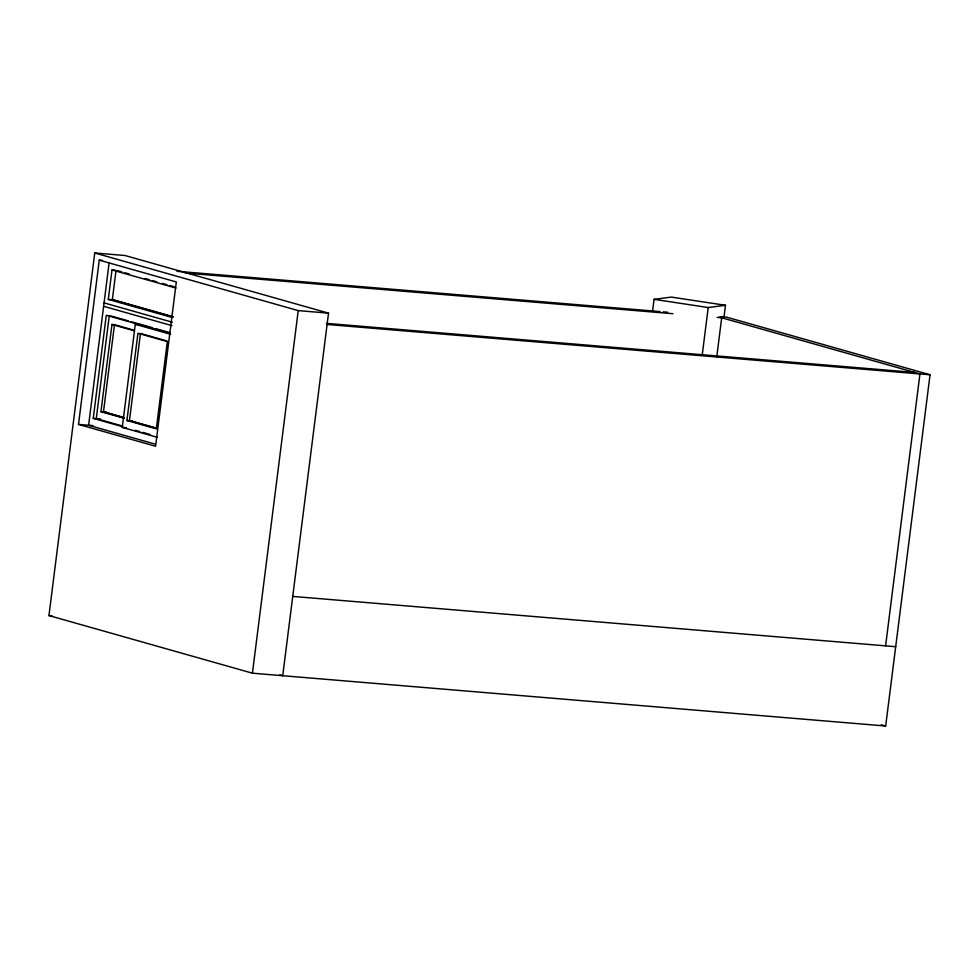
<?xml version="1.0" encoding="UTF-8"?>
<svg xmlns="http://www.w3.org/2000/svg" width="979" height="979" viewBox="0 0 979 979"><rect width="100%" height="100%" fill="white"/><g stroke="black" fill="none" stroke-linecap="round" stroke-linejoin="round"><path stroke-width="1.47" d="M720.801 316.658L726.577 317.147L930.05 374.773L885.677 726.014L252.423 673.185L48.95 615.558L94.755 252.986L125.055 255.519L328.528 313.145L282.723 675.718L279.798 674.886M99.258 260.133L176.318 281.952L155.563 446.24L78.504 424.421L99.258 260.133L102.281 260.377M109.158 262.482L88.6 425.265L155.477 444.209M122.314 426.599L93.25 418.363L106.283 315.262L170.224 333.374M172.231 317.502L108.29 299.39L112.01 269.935L114.886 270.18M109.305 315.507L96.285 418.62L122.705 426.098M116.048 270.277L112.328 299.733L173.356 317.025M124.455 418.388L100.935 411.718L111.961 324.477L114.788 324.71M157.497 437.368L122.265 427.395L135.286 324.282L142.359 324.869M126.915 420.493L137.941 333.252L167.336 341.573L156.322 428.814L126.915 420.493L132.581 420.97M252.423 673.185L298.228 310.612L94.755 252.986M652.54 311.444L654.07 299.329L671.325 297.09L725.488 305.289L723.946 317.404M702.286 354.496L708.221 307.541L725.488 305.289M716.738 357.054L721.694 317.771L717.117 317.392M885.591 645.859L919.954 373.929L719.088 317.037M176.966 271.293L660.091 311.591M663.138 311.848L667.702 312.228M185.227 273.031L672.928 313.708M298.228 310.612L328.528 313.145M108.29 299.39L114.053 299.88M326.448 323.376L914.729 372.448M327.096 324.465L930.05 374.773M100.935 411.718L106.589 412.196M93.25 418.363L100.531 418.975M122.265 427.395L126.511 427.75M78.504 424.421L92.932 425.62M292.745 596.407L895.699 646.703M48.95 615.558L51.985 615.815M654.07 299.329L708.221 307.541M117.504 270.681L121.861 271.917M124.761 272.737L129.13 273.973M145.112 278.501L149.469 279.737M152.381 280.569L156.738 281.793M162.551 283.445L166.907 284.681M169.82 285.501L174.176 286.737M112.01 269.935L175.951 288.046M114.788 300.235L172.916 316.694M104.055 302.89L172.39 322.238M103.627 306.292L171.961 325.652M110.774 315.923L128.396 320.916M131.333 321.748L152.638 327.781M155.575 328.614L170.26 332.774M135.286 324.282L170.53 334.267M133.597 330.094L114.482 324.685L103.468 411.939L124.039 417.764M111.961 324.477L134.013 330.718M166.919 340.949L140.462 333.46L129.448 420.701L157.374 428.618M104.472 412.012L123.587 417.433M130.452 420.786L156.909 428.276M135.396 430.307L139.752 431.531M142.665 432.363L149.934 434.419M881.284 724.766L885.677 726.014"/></g></svg>
